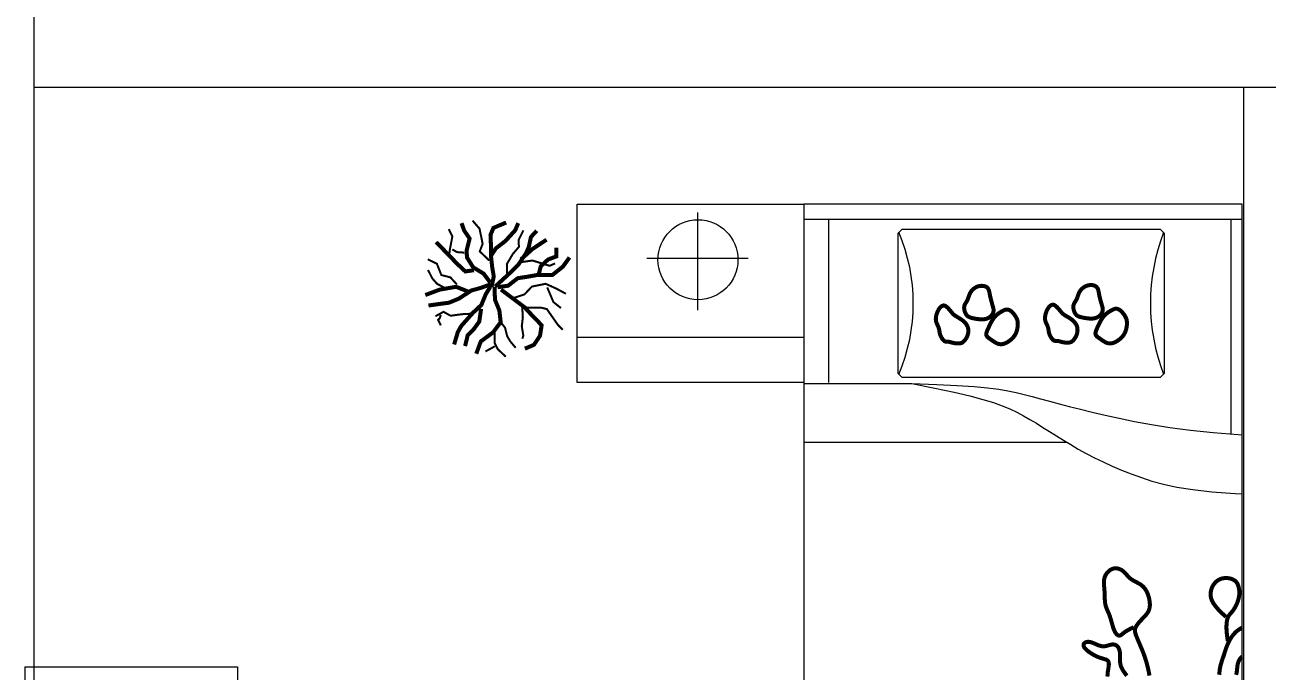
# Model space of a CAD drawing. Extents: x -72339 to 59654, y -38057 to 42097.
# Drawn here: x -72339 to -69256, y 28646 to 30251 of the extents above; entities that cross this region are included whole.
import ezdxf

# ---------------------------------------------------------------- set-up
doc = ezdxf.new("R2010")
doc.units = 0
doc.header["$MEASUREMENT"] = 0
doc.layers.get('0').update_dxf_attribs({"linetype": 'CONTINUOUS'})
doc.layers.add('HUM', color=7, linetype='CONTINUOUS')

# ---------------------------------------------------------------- blocks, each defined once
blk = doc.blocks.new('1071')
for p, q in [((-1355.3, 2689.1), (-1355.3, 2446.9)), ((-1091.5, 2672.4), (-4.5, 2672.4)), ((-1029.7, 2268), (-1029.7, 2672.4)), ((-32, 2140.4), (-32, 2672.4)), ((-1480.5, 2576.4), (-1229.3, 2576.4)), ((-1653.8, 2380.3), (-1091.5, 2380.3)), ((-1091.5, 2265.4), (-824, 2265.4)), ((-438.3, 2119), (-1091.5, 2119)), ((-3023.4, 1562.7), (-3015, 566.7))]:
    blk.add_line(p, q)
for points in [[(-1653.8, 2268), (-1653.8, 2709.8), (-1091.5, 2709.8), (-1091.5, 2268)], [(-1091.5, 2709.8), (-1091.5, 786.2), (-4.5, 786.2), (-4.5, 2709.8)], [(-858.8, 2637.2), (-858.8, 2291.1), (-848.8, 2281.1), (-206.8, 2281.1), (-196.8, 2291.1), (-196.8, 2637.2), (-206.8, 2647.2), (-848.8, 2647.2)]]:
    blk.add_lwpolyline(points, close=True)
for points, const_width in [([(-1869.7, 2516.4), (-1885.8, 2537.8), (-1911.6, 2553.4), (-1927.1, 2578.1), (-1927.7, 2595.6), (-1920.4, 2624.7), (-1934, 2644.8), (-1940.4, 2662.9)], 10), ([(-1871.4, 2570.1), (-1895.3, 2592.9), (-1888.1, 2611.6), (-1895.8, 2649.2), (-1913.2, 2669.3)], 5), ([(-1866.9, 2582.4), (-1867.4, 2605.1), (-1868.6, 2633.5), (-1861.5, 2651), (-1829.7, 2664.5)], 10), ([(-1866.4, 2504.1), (-1860.5, 2530.6), (-1864.4, 2553.9), (-1867.5, 2581.8), (-1855.2, 2600.5), (-1831.8, 2618.5), (-1807.1, 2645.6), (-1799.9, 2663)], 10), ([(-1909.7, 2546.3), (-1931, 2543.2), (-1951.1, 2562), (-2003.3, 2615.9)], 10), ([(-1971.1, 2583.5), (-1969.1, 2599.6), (-1963.1, 2630), (-1972.2, 2648.2)], 5), ([(-1856.7, 2506), (-1821, 2538.9), (-1799, 2560.8), (-1780.7, 2587.9), (-1773.6, 2604), (-1768.3, 2628.6), (-1754, 2644.1)], 10), ([(-1827.5, 2538.9), (-1828.1, 2561.5), (-1813.1, 2586.7), (-1798.2, 2604.1), (-1798.8, 2621.6), (-1787, 2644.9)], 5), ([(-1793.1, 2573), (-1764.5, 2598.8), (-1729.5, 2622)], 10), ([(-1933.5, 2589.8), (-1951.6, 2591.1), (-1963.3, 2597.7)], 5), ([(-1748.6, 2537.3), (-1744, 2556), (-1725.8, 2572.8), (-1705.1, 2580.5), (-1705, 2602.5)], 10), ([(-1951.9, 2510.9), (-1968, 2528.4), (-1990.6, 2534.4), (-2001.5, 2562.2), (-2024.2, 2573.3)], 5), ([(-1850.9, 2504), (-1825, 2507.8), (-1801, 2526.5), (-1779.6, 2529.6), (-1751.2, 2534.7), (-1714.9, 2534.6), (-1689, 2555.2), (-1672.7, 2577.8)], 10), ([(-1790.5, 2566.6), (-1764.6, 2570.3), (-1722, 2557.2), (-1708.3, 2563)], 5), ([(-1982.3, 2502.6), (-2001, 2512.4), (-2012.6, 2525.4), (-2023.6, 2546.8)], 5), ([(-1924.1, 2493.3), (-1953.8, 2505.1), (-1994.6, 2498.1), (-2030.3, 2484.7)], 10), ([(-1868.4, 2511.2), (-1893, 2502.3), (-1916.3, 2495.9), (-1946.8, 2475.9), (-1971.4, 2465.7), (-1999.9, 2461.9), (-2022.6, 2458.7)], 10), ([(-1869, 2505.4), (-1880.7, 2486), (-1891.2, 2460.2), (-1912.6, 2440.2), (-1941.2, 2407.9), (-1949.6, 2393.1), (-1958.8, 2362.1)], 10), ([(-1858.7, 2505.3), (-1857.5, 2473), (-1846.6, 2446.4), (-1843.4, 2417.3), (-1862.3, 2392.1), (-1892.7, 2369.6), (-1903.9, 2339.2)], 10), ([(-1842.5, 2498.2), (-1781.8, 2452.6), (-1780.5, 2450), (-1741.8, 2409.8), (-1745.8, 2383.9), (-1760.8, 2361.3), (-1783.4, 2351.7)], 10), ([(-1809.6, 2478), (-1784.3, 2486.3), (-1766.1, 2505.6), (-1731.8, 2512.6), (-1705.9, 2500.9), (-1681.4, 2487.8)], 5), ([(-1727.9, 2503.5), (-1712.5, 2467.2), (-1693.8, 2452.3)], 5), ([(-1918.4, 2438.3), (-1940.4, 2437.1), (-1967.6, 2433.3), (-1985.1, 2443.1), (-2005.2, 2432.1)], 5), ([(-1991.6, 2435.3), (-1994.8, 2426.9), (-1998.7, 2423.1), (-1991.6, 2409.4)], 5), ([(-1891.9, 2450.5), (-1896.5, 2418.8), (-1910.1, 2400.1), (-1925.1, 2385.2), (-1931.6, 2358.1)], 10), ([(-1790.2, 2459.8), (-1788.4, 2429.4), (-1791, 2407.4), (-1787.2, 2384), (-1789.8, 2376.3)], 5), ([(-1778.6, 2453.2), (-1742.3, 2453.1), (-1728.8, 2449.8), (-1701.1, 2410.2), (-1689.4, 2398.5)], 5), ([(-1842.8, 2416.6), (-1832.4, 2403.6), (-1827.3, 2382.9), (-1819.6, 2369.9), (-1806.1, 2353.7)], 5), ([(-1858.4, 2398.6), (-1858.5, 2366.2), (-1850.7, 2350.6), (-1830.7, 2331.8)], 5), ([(-1857.8, 2357.8), (-1870.2, 2350.7), (-1881.2, 2344.9)], 5), ([(-234.3, 1541.2), (-235.2, 1545.8), (-236.1, 1550.6), (-237.2, 1555.5), (-238.3, 1560.5), (-239.5, 1565.6), (-240.9, 1570.8), (-242.4, 1576.2), (-244.1, 1581.6), (-245.9, 1587.2), (-247.9, 1592.8), (-250, 1598.5), (-252.3, 1604.3), (-254.7, 1610), (-257.1, 1615.6), (-259.4, 1621), (-261.6, 1626.2), (-263.7, 1631), (-265.5, 1635.4), (-267.1, 1639.4), (-268.4, 1643), (-269.4, 1646.3), (-270, 1649.3), (-270.3, 1652.1), (-270.2, 1654.7), (-269.8, 1657.4), (-268.9, 1660), (-267.7, 1662.7), (-266, 1665.4), (-264.1, 1668.2), (-261.9, 1671), (-259.6, 1673.8), (-257.1, 1676.6), (-254.5, 1679.4), (-251.9, 1682.2), (-249.3, 1684.8), (-246.8, 1687.5), (-244.4, 1690.1), (-242.1, 1692.8), (-240, 1695.6), (-238.2, 1698.4), (-236.6, 1701.4), (-235.3, 1704.5), (-234.4, 1707.8), (-233.7, 1711.3), (-233.4, 1714.9), (-233.4, 1718.6), (-233.6, 1722.4), (-234.1, 1726.4), (-234.8, 1730.3), (-235.7, 1734.3), (-236.9, 1738.4), (-238.2, 1742.4), (-239.8, 1746.3), (-241.6, 1750.1), (-243.7, 1753.7), (-246.1, 1757.2), (-248.7, 1760.4), (-251.6, 1763.2), (-254.8, 1765.8), (-258.3, 1768.1), (-261.9, 1770.2), (-265.6, 1772.2), (-269.3, 1774.2), (-273, 1776.1), (-276.5, 1778.1), (-279.8, 1780.3), (-282.8, 1782.7), (-285.5, 1785.3), (-288.1, 1788), (-290.6, 1790.7), (-293.1, 1793.4), (-295.5, 1796), (-298, 1798.4), (-300.6, 1800.7), (-303.4, 1802.7), (-306.4, 1804.3), (-309.5, 1805.6), (-312.7, 1806.6), (-315.9, 1807.1), (-319.2, 1807.2), (-322.5, 1806.8), (-325.8, 1805.9), (-329.1, 1804.5), (-332.2, 1802.6), (-335.2, 1800.2), (-338, 1797.5), (-340.5, 1794.4), (-342.7, 1791.1), (-344.5, 1787.5), (-345.8, 1783.7), (-346.7, 1779.8), (-347.2, 1775.8), (-347.3, 1771.7), (-347.2, 1767.6), (-346.9, 1763.3), (-346.5, 1759), (-346.1, 1754.7), (-345.8, 1750.3), (-345.5, 1745.9), (-345.4, 1741.5), (-345.3, 1737.2), (-345.2, 1732.9), (-345, 1728.7), (-344.7, 1724.6), (-344.2, 1720.7), (-343.6, 1717), (-342.7, 1713.4), (-341.5, 1710), (-340.2, 1706.6), (-338.8, 1703.2), (-337.3, 1699.8), (-335.7, 1696.2), (-334.1, 1692.5), (-332.6, 1688.4), (-331.2, 1684), (-329.8, 1679.4), (-328.5, 1674.7), (-327.2, 1670), (-325.9, 1665.3), (-324.5, 1660.8), (-323.1, 1656.6), (-321.5, 1652.8), (-319.9, 1649.4), (-318.1, 1646.6), (-316.3, 1644.3), (-314.4, 1642.5), (-312.5, 1641.2), (-310.6, 1640.5), (-308.7, 1640.3), (-306.9, 1640.7), (-305.1, 1641.6), (-303.1, 1643.1), (-300.7, 1645.1), (-297.6, 1647.5), (-293.6, 1650.4), (-288.4, 1653.6), (-281.7, 1657.2), (-273.4, 1661.1)], 10), ([(-40.1, 1626.6), (-41.6, 1637.4), (-42.7, 1647), (-43.3, 1655.3), (-43.4, 1662.5), (-43.2, 1668.8), (-42.7, 1674.1), (-41.9, 1678.6), (-40.9, 1682.5), (-39.7, 1685.7), (-38.3, 1688.5), (-36.8, 1690.9), (-35.1, 1693), (-33.4, 1695.1), (-31.5, 1697.1), (-29.6, 1699.3), (-27.7, 1701.7), (-25.7, 1704.5), (-23.7, 1707.6), (-21.7, 1710.9), (-19.9, 1714.5), (-18.1, 1718.2), (-16.5, 1722), (-15.1, 1725.9), (-13.9, 1729.8), (-13, 1733.7), (-12.3, 1737.5), (-11.8, 1741.3), (-11.6, 1745), (-11.6, 1748.6), (-11.8, 1752.1), (-12.2, 1755.5), (-12.8, 1758.9), (-13.6, 1762.1), (-14.6, 1765.2), (-15.8, 1768.1), (-17.3, 1770.8), (-19.2, 1773.4), (-21.5, 1775.7), (-24.2, 1777.7), (-27.4, 1779.5), (-31.1, 1781), (-35.2, 1782.1), (-39.7, 1782.8), (-44.3, 1783), (-49.1, 1782.8), (-53.8, 1782), (-58.4, 1780.6), (-62.9, 1778.5), (-67, 1775.8), (-70.7, 1772.4), (-74, 1768.5), (-76.9, 1764.2), (-79.2, 1759.5), (-81, 1754.5), (-82.2, 1749.3), (-82.7, 1744), (-82.6, 1738.5), (-81.5, 1732.9), (-79.3, 1727), (-75.8, 1720.5), (-70.8, 1713.4), (-64.2, 1705.6), (-55.6, 1696.8), (-44.8, 1686.9)], 10), ([(-61.3, 1543.1), (-60.9, 1548.1), (-60.4, 1553), (-59.8, 1557.8), (-58.9, 1562.4), (-57.9, 1566.9), (-56.6, 1571.4), (-55.3, 1575.8), (-53.8, 1580.3), (-52.3, 1584.8), (-50.7, 1589.5), (-49.1, 1594.3), (-47.5, 1599.4), (-45.8, 1604.6), (-43.9, 1610), (-41.8, 1615.5), (-39.5, 1621.1), (-36.7, 1626.7), (-33.5, 1632.4), (-29.8, 1638.1), (-25.5, 1643.8), (-20.1, 1649.4), (-13, 1655), (-4.5, 1660.3)], 10), ([(-338.6, 1538.8), (-338.2, 1545), (-337.7, 1550.2), (-337, 1554.7), (-336.3, 1558.7), (-335.8, 1562.3), (-335.4, 1565.6), (-335.1, 1568.5), (-335.1, 1571.1), (-335.4, 1573.4), (-336, 1575.4), (-336.8, 1577.1), (-338.1, 1578.5), (-339.7, 1579.7), (-341.6, 1580.7), (-343.9, 1581.5), (-346.5, 1582.3), (-349.4, 1583.1), (-352.4, 1584), (-355.7, 1585), (-359.1, 1586.2), (-362.7, 1587.6), (-366.4, 1589.3), (-370.1, 1591.1), (-373.7, 1593.1), (-377.3, 1595.2), (-380.7, 1597.4), (-384, 1599.7), (-386.9, 1601.9), (-389.6, 1604.1), (-392, 1606.3), (-394, 1608.5), (-395.6, 1610.5), (-396.8, 1612.5), (-397.6, 1614.5), (-397.9, 1616.3), (-397.8, 1618.1), (-397.2, 1619.8), (-396.1, 1621.3), (-394.6, 1622.6), (-392.7, 1623.7), (-390.4, 1624.5), (-387.8, 1624.9), (-384.9, 1624.9), (-381.8, 1624.5), (-378.4, 1623.6), (-374.8, 1622.3), (-371.1, 1620.7), (-367.3, 1619.1), (-363.5, 1617.4), (-359.7, 1615.9), (-356, 1614.8), (-352.3, 1614), (-348.8, 1613.7), (-345.4, 1613.9), (-342.2, 1614.5), (-339.1, 1615.2), (-336.1, 1616.1), (-333.3, 1616.9), (-330.5, 1617.7), (-327.9, 1618.2), (-325.3, 1618.4), (-322.9, 1618.2), (-320.6, 1617.8), (-318.4, 1617), (-316.4, 1615.9), (-314.6, 1614.6), (-313, 1612.9), (-311.6, 1611), (-310.4, 1608.8), (-309.5, 1606.4), (-308.7, 1603.8), (-308.1, 1601.1), (-307.7, 1598.1), (-307.4, 1595.1), (-307.3, 1591.9), (-307.2, 1588.8), (-307.3, 1585.5), (-307.3, 1582.3), (-307.3, 1578.9), (-307.2, 1575.5), (-306.9, 1572.1), (-306.2, 1568.6), (-305.3, 1564.9), (-303.8, 1561.2), (-301.9, 1557.4), (-299.6, 1553.4), (-296.9, 1549.4), (-293.8, 1545.1), (-290.5, 1540.8)], 10), ([(-19.6, 1543.1), (-18.6, 1546.4), (-17.9, 1550), (-17.4, 1553.8), (-17, 1557.8), (-16.6, 1562), (-16.1, 1566.2), (-15.3, 1570.4), (-14, 1574.7), (-12.2, 1578.9), (-9.7, 1582.9), (-6.1, 1586.9), (-4.5, 1588.1)], 10)]:
    blk.add_lwpolyline(points, dxfattribs=dict(const_width=const_width))
at = {"const_width": 10}
for points in [[(-673.2, 2427.5), (-670.4, 2426.8), (-667.5, 2426.3), (-664.4, 2425.7), (-661.3, 2425.3), (-658.1, 2424.9), (-655, 2424.6), (-651.9, 2424.4), (-649, 2424.4), (-646.2, 2424.5), (-643.6, 2424.7), (-641.2, 2425.2), (-638.9, 2425.7), (-636.7, 2426.5), (-634.7, 2427.4), (-632.7, 2428.4), (-630.9, 2429.7), (-629.2, 2431), (-627.5, 2432.6), (-626.1, 2434.2), (-624.7, 2435.9), (-623.6, 2437.7), (-622.6, 2439.5), (-621.8, 2441.4), (-621.3, 2443.2), (-621, 2445), (-620.9, 2446.8), (-621, 2448.7), (-621.3, 2450.6), (-621.7, 2452.5), (-622.2, 2454.6), (-622.9, 2456.9), (-623.6, 2459.3), (-624.3, 2461.9), (-625.1, 2464.7), (-625.9, 2467.6), (-626.7, 2470.6), (-627.5, 2473.5), (-628.2, 2476.5), (-628.9, 2479.3), (-629.5, 2482), (-630, 2484.5), (-630.5, 2486.9), (-630.9, 2489.1), (-631.2, 2491.1), (-631.7, 2493), (-632.1, 2494.8), (-632.6, 2496.4), (-633.2, 2498), (-633.9, 2499.4), (-634.7, 2500.8), (-635.7, 2502), (-636.8, 2503.2), (-638.1, 2504.2), (-639.5, 2505.1), (-641.1, 2505.9), (-642.9, 2506.5), (-644.8, 2507), (-647, 2507.3), (-649.2, 2507.5), (-651.6, 2507.5), (-654, 2507.3), (-656.5, 2506.9), (-659, 2506.3), (-661.5, 2505.4), (-663.9, 2504.3), (-666.3, 2503), (-668.6, 2501.5), (-670.8, 2499.8), (-672.9, 2497.9), (-674.8, 2495.9), (-676.6, 2493.7), (-678.1, 2491.4), (-679.4, 2489), (-680.5, 2486.6), (-681.5, 2484.1), (-682.3, 2481.6), (-683.2, 2479.2), (-684, 2476.8), (-684.9, 2474.5), (-685.9, 2472.2), (-687, 2470.2), (-688.1, 2468.2), (-689.3, 2466.3), (-690.5, 2464.3), (-691.6, 2462.4), (-692.5, 2460.4), (-693.3, 2458.2), (-693.8, 2455.9), (-694, 2453.5), (-693.8, 2450.9), (-693.5, 2448.2), (-692.9, 2445.5), (-692.1, 2442.9), (-691, 2440.4), (-689.9, 2438.1), (-688.6, 2436), (-687.2, 2434.2), (-685.7, 2432.7), (-684, 2431.5), (-682.2, 2430.4), (-680.2, 2429.5), (-678.1, 2428.8), (-675.7, 2428.1)], [(-402.4, 2429.4), (-399.6, 2428.8), (-396.7, 2428.2), (-393.6, 2427.7), (-390.5, 2427.2), (-387.4, 2426.8), (-384.2, 2426.5), (-381.2, 2426.3), (-378.2, 2426.3), (-375.5, 2426.4), (-372.9, 2426.7), (-370.4, 2427.1), (-368.1, 2427.7), (-365.9, 2428.4), (-363.9, 2429.3), (-362, 2430.4), (-360.1, 2431.6), (-358.4, 2433), (-356.8, 2434.5), (-355.3, 2436.1), (-354, 2437.9), (-352.8, 2439.6), (-351.8, 2441.5), (-351.1, 2443.3), (-350.5, 2445.2), (-350.2, 2447), (-350.1, 2448.8), (-350.2, 2450.6), (-350.5, 2452.5), (-350.9, 2454.5), (-351.5, 2456.6), (-352.1, 2458.8), (-352.8, 2461.2), (-353.6, 2463.9), (-354.4, 2466.6), (-355.2, 2469.5), (-356, 2472.5), (-356.8, 2475.5), (-357.5, 2478.4), (-358.2, 2481.2), (-358.7, 2483.9), (-359.3, 2486.5), (-359.7, 2488.8), (-360.1, 2491), (-360.5, 2493), (-360.9, 2494.9), (-361.3, 2496.7), (-361.8, 2498.4), (-362.4, 2499.9), (-363.2, 2501.4), (-364, 2502.7), (-365, 2504), (-366.1, 2505.1), (-367.3, 2506.1), (-368.8, 2507), (-370.4, 2507.8), (-372.1, 2508.4), (-374.1, 2508.9), (-376.2, 2509.3), (-378.5, 2509.4), (-380.8, 2509.4), (-383.2, 2509.2), (-385.7, 2508.8), (-388.2, 2508.2), (-390.7, 2507.4), (-393.2, 2506.3), (-395.6, 2505), (-397.9, 2503.4), (-400.1, 2501.7), (-402.2, 2499.8), (-404.1, 2497.8), (-405.8, 2495.6), (-407.3, 2493.4), (-408.6, 2491), (-409.7, 2488.5), (-410.7, 2486.1), (-411.6, 2483.6), (-412.4, 2481.1), (-413.3, 2478.7), (-414.1, 2476.4), (-415.1, 2474.2), (-416.2, 2472.1), (-417.4, 2470.1), (-418.6, 2468.2), (-419.8, 2466.3), (-420.9, 2464.3), (-421.8, 2462.3), (-422.5, 2460.2), (-423, 2457.9), (-423.2, 2455.4), (-423.1, 2452.8), (-422.7, 2450.1), (-422.1, 2447.4), (-421.3, 2444.8), (-420.3, 2442.3), (-419.1, 2440), (-417.8, 2437.9), (-416.4, 2436.2), (-414.9, 2434.7), (-413.3, 2433.4), (-411.4, 2432.4), (-409.5, 2431.5), (-407.3, 2430.7), (-405, 2430)], [(-718.7, 2365.6), (-716.5, 2365.2), (-714.3, 2364.9), (-712.1, 2364.7), (-709.9, 2364.6), (-707.8, 2364.6), (-705.8, 2364.7), (-703.9, 2365), (-702.2, 2365.4), (-700.6, 2365.9), (-699.1, 2366.6), (-697.7, 2367.3), (-696.5, 2368.2), (-695.4, 2369.3), (-694.3, 2370.4), (-693.2, 2371.5), (-692.2, 2372.8), (-691.1, 2374.2), (-690.1, 2375.6), (-689.1, 2377.1), (-688.2, 2378.7), (-687.3, 2380.4), (-686.4, 2382.2), (-685.7, 2384.1), (-685, 2386.1), (-684.5, 2388.3), (-684, 2390.5), (-683.7, 2392.9), (-683.6, 2395.3), (-683.6, 2397.7), (-683.8, 2400.2), (-684.3, 2402.6), (-685, 2405.1), (-685.9, 2407.4), (-687, 2409.7), (-688.4, 2411.9), (-689.9, 2414.1), (-691.7, 2416.2), (-693.6, 2418.2), (-695.7, 2420.1), (-698, 2421.9), (-700.4, 2423.7), (-702.9, 2425.3), (-705.4, 2426.9), (-707.9, 2428.4), (-710.4, 2429.9), (-712.7, 2431.3), (-714.9, 2432.7), (-716.9, 2434), (-718.6, 2435.3), (-720.2, 2436.6), (-721.5, 2437.9), (-722.8, 2439.2), (-724, 2440.6), (-725.1, 2442), (-726.3, 2443.4), (-727.6, 2445), (-728.9, 2446.6), (-730.4, 2448.3), (-731.9, 2450), (-733.5, 2451.7), (-735, 2453.2), (-736.6, 2454.7), (-738.1, 2455.9), (-739.5, 2457), (-740.9, 2457.8), (-742.2, 2458.4), (-743.4, 2458.7), (-744.6, 2458.9), (-745.7, 2458.8), (-746.8, 2458.5), (-748, 2458), (-749.1, 2457.4), (-750.3, 2456.7), (-751.5, 2455.7), (-752.8, 2454.6), (-754, 2453.3), (-755.2, 2451.7), (-756.5, 2450), (-757.7, 2448), (-758.9, 2445.7), (-760, 2443.2), (-761.1, 2440.5), (-762.1, 2437.6), (-762.9, 2434.6), (-763.6, 2431.6), (-764, 2428.6), (-764.2, 2425.6), (-764.1, 2422.7), (-763.6, 2420), (-762.9, 2417.4), (-762.1, 2414.9), (-761.1, 2412.6), (-760, 2410.3), (-759, 2408.1), (-758, 2405.9), (-757.1, 2403.7), (-756.5, 2401.6), (-756, 2399.4), (-755.6, 2397.3), (-755.3, 2395.1), (-754.9, 2392.9), (-754.5, 2390.7), (-754, 2388.4), (-753.3, 2386.1), (-752.4, 2383.8), (-751.4, 2381.6), (-750.2, 2379.3), (-748.8, 2377.2), (-747.5, 2375.3), (-746.1, 2373.5), (-744.7, 2372.1), (-743.4, 2370.9), (-742.2, 2370.1), (-741.1, 2369.6), (-739.9, 2369.3), (-738.9, 2369.2), (-737.7, 2369.1), (-736.6, 2369.2), (-735.3, 2369.2), (-733.9, 2369.1), (-732.4, 2368.9), (-730.7, 2368.5), (-729, 2368.1), (-727.1, 2367.6), (-725.1, 2367.1), (-723, 2366.5), (-720.9, 2366)], [(-609.3, 2363.6), (-606.9, 2363.1), (-604.5, 2362.8), (-602.2, 2362.7), (-599.9, 2362.9), (-597.5, 2363.4), (-595.2, 2364), (-592.9, 2364.8), (-590.6, 2365.8), (-588.3, 2366.9), (-586, 2368.2), (-583.8, 2369.6), (-581.7, 2371.1), (-579.6, 2372.7), (-577.6, 2374.4), (-575.6, 2376.2), (-573.8, 2378), (-572.2, 2379.8), (-570.6, 2381.7), (-569.2, 2383.6), (-567.9, 2385.6), (-566.7, 2387.7), (-565.6, 2389.9), (-564.7, 2392.2), (-563.8, 2394.6), (-563.1, 2397.1), (-562.4, 2399.8), (-561.9, 2402.5), (-561.5, 2405.2), (-561.2, 2407.9), (-561, 2410.5), (-561, 2413.1), (-561, 2415.6), (-561.2, 2417.9), (-561.6, 2420.1), (-562.1, 2422.2), (-562.7, 2424.2), (-563.5, 2426.3), (-564.5, 2428.3), (-565.7, 2430.5), (-567.1, 2432.7), (-568.7, 2434.9), (-570.4, 2437.3), (-572.4, 2439.6), (-574.4, 2441.8), (-576.6, 2443.8), (-578.8, 2445.6), (-581.1, 2447), (-583.4, 2448), (-585.6, 2448.6), (-587.9, 2448.8), (-590.2, 2448.5), (-592.5, 2448), (-594.8, 2447.1), (-597.1, 2446.1), (-599.4, 2444.9), (-601.7, 2443.5), (-604, 2442.1), (-606.4, 2440.6), (-608.8, 2438.9), (-611.1, 2437.2), (-613.4, 2435.3), (-615.6, 2433.2), (-617.7, 2430.9), (-619.8, 2428.5), (-621.8, 2425.8), (-623.7, 2423), (-625.4, 2420), (-627.1, 2416.9), (-628.7, 2413.8), (-630.2, 2410.7), (-631.7, 2407.6), (-633.1, 2404.6), (-634.4, 2401.7), (-635.7, 2399), (-636.8, 2396.4), (-637.7, 2393.9), (-638.4, 2391.6), (-638.9, 2389.5), (-639, 2387.5), (-638.9, 2385.7), (-638.4, 2384), (-637.6, 2382.5), (-636.5, 2381.1), (-635.1, 2379.8), (-633.5, 2378.5), (-631.7, 2377.2), (-629.8, 2375.8), (-627.7, 2374.4), (-625.6, 2372.9), (-623.4, 2371.4), (-621.1, 2369.8), (-618.8, 2368.3), (-616.4, 2366.9), (-614.1, 2365.6), (-611.7, 2364.5)], [(-448, 2367.5), (-445.8, 2367.1), (-443.6, 2366.8), (-441.3, 2366.6), (-439.2, 2366.5), (-437.1, 2366.5), (-435.1, 2366.7), (-433.2, 2366.9), (-431.4, 2367.3), (-429.8, 2367.8), (-428.3, 2368.5), (-427, 2369.3), (-425.8, 2370.2), (-424.6, 2371.2), (-423.5, 2372.3), (-422.4, 2373.5), (-421.4, 2374.7), (-420.4, 2376.1), (-419.4, 2377.5), (-418.4, 2379), (-417.4, 2380.6), (-416.5, 2382.3), (-415.7, 2384.1), (-414.9, 2386), (-414.3, 2388.1), (-413.7, 2390.2), (-413.3, 2392.5), (-413, 2394.8), (-412.8, 2397.2), (-412.9, 2399.7), (-413.1, 2402.1), (-413.5, 2404.6), (-414.2, 2407), (-415.1, 2409.4), (-416.2, 2411.6), (-417.6, 2413.9), (-419.2, 2416), (-420.9, 2418.1), (-422.9, 2420.1), (-425, 2422), (-427.2, 2423.9), (-429.6, 2425.6), (-432.1, 2427.3), (-434.6, 2428.9), (-437.2, 2430.4), (-439.6, 2431.8), (-442, 2433.2), (-444.2, 2434.6), (-446.1, 2435.9), (-447.9, 2437.2), (-449.4, 2438.5), (-450.8, 2439.8), (-452, 2441.1), (-453.2, 2442.5), (-454.4, 2443.9), (-455.6, 2445.4), (-456.8, 2446.9), (-458.2, 2448.6), (-459.6, 2450.2), (-461.2, 2451.9), (-462.7, 2453.6), (-464.3, 2455.2), (-465.8, 2456.6), (-467.3, 2457.9), (-468.8, 2458.9), (-470.1, 2459.8), (-471.4, 2460.3), (-472.6, 2460.7), (-473.8, 2460.8), (-474.9, 2460.7), (-476.1, 2460.4), (-477.2, 2460), (-478.4, 2459.4), (-479.6, 2458.6), (-480.8, 2457.6), (-482, 2456.5), (-483.2, 2455.2), (-484.5, 2453.7), (-485.7, 2451.9), (-486.9, 2449.9), (-488.1, 2447.7), (-489.3, 2445.2), (-490.4, 2442.5), (-491.3, 2439.6), (-492.2, 2436.6), (-492.8, 2433.5), (-493.2, 2430.5), (-493.4, 2427.5), (-493.3, 2424.6), (-492.9, 2421.9), (-492.2, 2419.3), (-491.3, 2416.9), (-490.3, 2414.5), (-489.3, 2412.2), (-488.2, 2410), (-487.2, 2407.8), (-486.4, 2405.7), (-485.7, 2403.5), (-485.3, 2401.4), (-484.9, 2399.2), (-484.5, 2397), (-484.2, 2394.8), (-483.8, 2392.6), (-483.3, 2390.4), (-482.6, 2388.1), (-481.7, 2385.8), (-480.6, 2383.5), (-479.4, 2381.3), (-478.1, 2379.1), (-476.7, 2377.2), (-475.3, 2375.5), (-474, 2374), (-472.7, 2372.8), (-471.4, 2372), (-470.3, 2371.5), (-469.2, 2371.2), (-468.1, 2371.1), (-467, 2371.1), (-465.8, 2371.1), (-464.6, 2371.1), (-463.2, 2371), (-461.7, 2370.8), (-460, 2370.5), (-458.2, 2370.1), (-456.3, 2369.6), (-454.3, 2369), (-452.3, 2368.5), (-450.2, 2368)], [(-338.5, 2365.6), (-336.2, 2365), (-333.8, 2364.7), (-331.4, 2364.7), (-329.1, 2364.9), (-326.8, 2365.3), (-324.4, 2365.9), (-322.1, 2366.7), (-319.8, 2367.7), (-317.5, 2368.9), (-315.3, 2370.2), (-313.1, 2371.6), (-310.9, 2373.1), (-308.8, 2374.7), (-306.8, 2376.3), (-304.9, 2378.1), (-303.1, 2379.9), (-301.4, 2381.7), (-299.9, 2383.6), (-298.5, 2385.6), (-297.1, 2387.6), (-296, 2389.7), (-294.9, 2391.8), (-293.9, 2394.1), (-293.1, 2396.6), (-292.3, 2399.1), (-291.7, 2401.7), (-291.2, 2404.4), (-290.7, 2407.1), (-290.4, 2409.8), (-290.3, 2412.5), (-290.2, 2415), (-290.3, 2417.5), (-290.5, 2419.8), (-290.8, 2422), (-291.3, 2424.1), (-291.9, 2426.2), (-292.8, 2428.2), (-293.8, 2430.3), (-294.9, 2432.4), (-296.3, 2434.6), (-297.9, 2436.9), (-299.7, 2439.2), (-301.6, 2441.5), (-303.7, 2443.7), (-305.8, 2445.8), (-308, 2447.5), (-310.3, 2449), (-312.6, 2450), (-314.9, 2450.6), (-317.2, 2450.7), (-319.4, 2450.5), (-321.7, 2449.9), (-324, 2449.1), (-326.3, 2448), (-328.6, 2446.8), (-330.9, 2445.4), (-333.3, 2444), (-335.7, 2442.5), (-338, 2440.9), (-340.3, 2439.1), (-342.6, 2437.2), (-344.8, 2435.1), (-347, 2432.9), (-349.1, 2430.4), (-351, 2427.8), (-352.9, 2424.9), (-354.7, 2421.9), (-356.4, 2418.9), (-358, 2415.7), (-359.5, 2412.6), (-361, 2409.5), (-362.3, 2406.5), (-363.7, 2403.7), (-364.9, 2400.9), (-366, 2398.3), (-366.9, 2395.9), (-367.6, 2393.6), (-368.1, 2391.4), (-368.3, 2389.4), (-368.1, 2387.6), (-367.6, 2386), (-366.8, 2384.5), (-365.7, 2383.1), (-364.3, 2381.7), (-362.7, 2380.4), (-360.9, 2379.1), (-359, 2377.8), (-357, 2376.4), (-354.8, 2374.9), (-352.6, 2373.3), (-350.3, 2371.7), (-348, 2370.2), (-345.7, 2368.8), (-343.3, 2367.5), (-340.9, 2366.4)]]:
    blk.add_lwpolyline(points, close=True, dxfattribs=at)
for points in [[(-824, 2265.4), (-761.8, 2263.1), (-710.9, 2260.6), (-669.5, 2257.8), (-635.9, 2254.6), (-608.3, 2251.1), (-585.2, 2247.3), (-564.8, 2243), (-545.3, 2238.3), (-525.3, 2233.2), (-504.4, 2227.6), (-482.2, 2221.6), (-458.5, 2215.3), (-433.2, 2208.6), (-405.8, 2201.6), (-376.2, 2194.3), (-344.2, 2186.8), (-309.5, 2179.1), (-271.5, 2171.4), (-229.7, 2163.8), (-183.7, 2156.6), (-132.8, 2150), (-76.7, 2144), (-14.7, 2139), (-4.5, 2138.4)], [(-824, 2265.4), (-766.7, 2253.8), (-719.1, 2243.6), (-679.9, 2234.4), (-647.8, 2225.9), (-621.5, 2218), (-599.6, 2210.3), (-580.8, 2202.5), (-563.6, 2194.3), (-547.1, 2185.6), (-530.9, 2176.4), (-514.7, 2166.7), (-498.5, 2156.6), (-482, 2146.1), (-465.2, 2135.5), (-447.8, 2124.7), (-429.7, 2113.8), (-410.8, 2102.9), (-391.1, 2092.1), (-370.5, 2081.4), (-349, 2070.9), (-326.7, 2060.7), (-303.5, 2050.7), (-279.4, 2041.2), (-254.5, 2032.1), (-228.4, 2023.6), (-199.6, 2015.7), (-166.4, 2008.6), (-126.9, 2002.2), (-79.3, 1996.9), (-21.8, 1992.6), (-4.5, 1991.9)], [(-3023.4, 1562.7), (-2495.8, 1562.7), (-2495.8, 566.7), (-3015, 566.7)]]:
    blk.add_lwpolyline(points)
blk.add_circle((-1354.1, 2572.2), 99.2)
for centre, radius, start, end in [((-1272.6, 2464.1), 452.5, 337.0973, 22.9027), ((261.3, 2464.1), 493.3, 159.1117, 200.8883)]:
    blk.add_arc(centre, radius, start, end)

msp = doc.modelspace()

# ---------------------------------------------------------------- linework, layer by layer
for p, q in [((-72316, 12096.7), (-72316, 42096.7)), ((-72316, 30096.7), (-18316, 30096.7)), ((-69316, 12096.7), (-69316, 30096.7))]:
    msp.add_line(p, q)

# ---------------------------------------------------------------- block references
at = {"layer": 'HUM'}
msp.add_blockref('1071', (-69316, 27096.7), dxfattribs=at)

doc.saveas('drawing.dxf')
